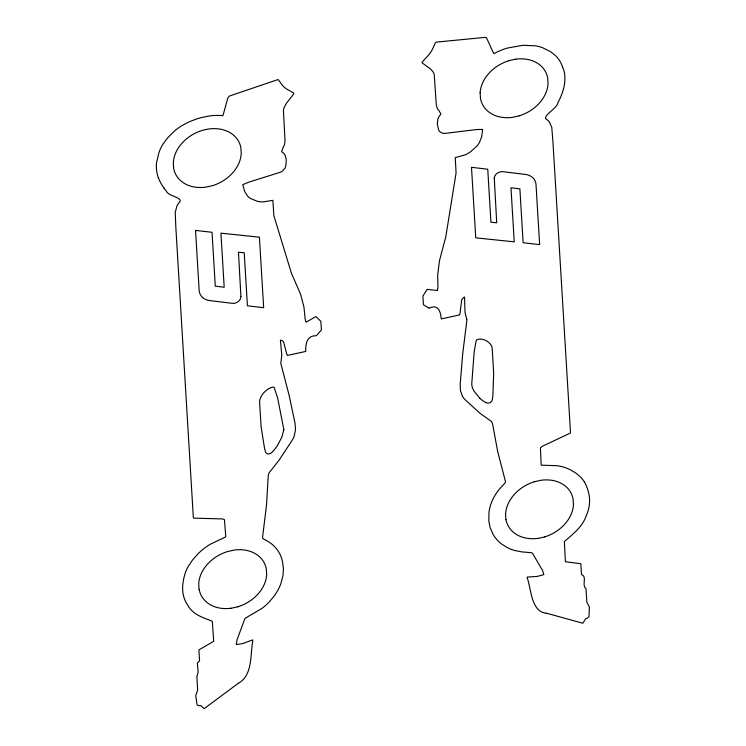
<?xml version="1.0" encoding="UTF-8"?>
<svg xmlns="http://www.w3.org/2000/svg" width="746" height="746" viewBox="0 0 746 746"><rect width="100%" height="100%" fill="white"/><g stroke="black" fill="none" stroke-linecap="round" stroke-linejoin="round"><path stroke-width="1.12" d="M280.459 341.034L280.421 341.509M316.602 335.458L321.395 329.974L320.873 321.302L315.922 316.602L306.102 322.141A33.104 25.756 -27.2 0 0 305.879 321.47L305.59 320.659A26.912 20.944 -27.2 0 1 305.403 320.09L305.151 318.999A59.27 46.131 -27.2 0 1 305.011 317.432L303.967 307.175L300.563 294.157L291.444 273.278L273.857 215.613L272.868 200.348L263.282 201.886A25.802 20.086 -27.2 0 1 257.034 201.196L250.18 198.287A22.333 17.382 -27.2 0 1 247.569 196.058L244.632 191.442L242.795 184.644L248.726 182.183L280.198 172.279A6.966 5.427 -27.2 0 0 282.333 171.132L284.674 168.633A9.045 7.04 -27.2 0 0 285.821 165.733L286.315 159.737L285.14 155.28A13.885 10.808 -27.2 0 0 283.349 153.014L281.587 151.727L283.536 146.542A8.887 6.919 -27.2 0 0 284.543 144.565L285.019 140.705L283.424 110.324A17.708 13.782 -27.2 0 1 284.301 107.154L286.399 103.33L293.775 93.903A2.341 1.818 -27.2 0 0 293.728 93.203L289.793 90.788A33.915 26.39 -27.2 0 1 282.734 85.734L278.379 79.803A1.874 1.464 -27.2 0 0 277.848 79.608L229.386 96.066L227.791 98.108L223.278 114.511L222.784 115.667L221.217 115.546A53.274 41.459 -27.2 0 0 209.001 116.031L201.485 117.551A70.087 54.542 -27.2 0 0 196.841 118.884L188.934 121.896L181.548 125.832A44.872 34.922 -27.2 0 0 174.797 130.755L167.514 137.973L162.908 144.267A44.275 34.456 -27.2 0 0 158.907 152.771L156.52 162.796A53.861 41.916 -27.2 0 0 158.348 177.818M238.692 683.131C252.819 674.878 250.152 654.913 252.791 640.833A30.819 23.984 -27.2 0 1 252.708 639.882L242.683 643.556L236.277 644.619L237.004 639.928L244.707 619.049A4.998 3.889 -27.2 0 1 245.826 617.865L261.865 608.484A48.22 37.524 -27.2 0 0 269.101 602.078L273.707 596.651A51.707 40.237 -27.2 0 0 280.906 583.54L283.014 575.52L283.424 568.956A32.638 25.401 -27.2 0 0 282.986 565.748C282.622 557.989 279.079 550.641 273.325 545.401A46.224 35.967 -27.2 0 0 265.66 540.141A5.157 4.01 -27.2 0 1 265.315 539.936L265.203 539.862A3.833 2.984 -27.2 0 0 264.755 539.6L263.049 538.621A4.056 3.152 -27.2 0 1 262.508 537.819L266.555 504.688L268.103 477.766A43.24 33.645 -27.2 0 1 268.457 474.409L269.138 472.833A10.836 8.43 -27.2 0 1 270.285 471.332L279.135 460.086L291.975 440.597A24.459 19.042 -27.2 0 0 294.176 436.251L295.537 429.733L295.043 423.308L289.094 395.175L281.018 364.16A5.306 4.122 -27.2 0 1 280.86 362.724L281.792 355.385L280.477 340.791A38.363 29.859 -27.2 0 0 280.533 340.045L282.548 340.903A6.388 4.97 -27.2 0 1 283.564 341.873L286.846 354.322A3.143 2.443 -27.2 0 0 287.117 354.882L287.303 355.143A8.15 6.35 -27.2 0 1 287.48 355.413L305.711 351.441C305.599 345.351 306.168 337.061 313.73 335.887A6.994 5.436 -27.2 0 1 315.194 335.877L316.332 335.569M546.305 613.147L582.785 623.246L585.675 618.788L587.382 618.117A4.01 3.124 -27.2 0 0 589.032 616.522L589.349 606.862L587.065 602.675A4.28 3.338 -27.2 0 1 586.804 601.64L585.992 588.734C581.33 585.116 587.578 576.593 581.498 574.607L580.836 563.734L565.403 561.729L564.396 542.146A3.963 3.087 -27.2 0 1 565.095 540.878C573.562 533.67 582.663 526.462 586.375 515.477A47.259 36.778 -27.2 0 0 588.92 494.188A66.786 51.968 -27.2 0 0 584.426 481.953M508.903 60.65L515.85 59.139M519.272 115.872L512.325 117.383A35.454 27.593 -27.2 0 1 480.489 98.528L480.116 92.7M534.313 481.739L541.26 480.228A35.454 27.593 -27.2 0 1 573.105 499.083L573.478 504.902M237.881 606.768L230.934 608.288M544.683 536.961L537.735 538.472M238.431 683.187L204.106 708.7L200.749 705.604L199.005 705.688A3.982 3.096 -27.2 0 1 197.019 704.625L195.75 695.57L197.541 690.348A4.513 3.516 -27.2 0 0 197.615 689.388L196.86 676.473L198.166 672.23L197.336 663.119L199.555 660.769L198.902 649.897L213.701 641.308L212.34 621.81A3.972 3.096 -27.2 0 0 211.519 620.868C202.52 617.539 192.673 614.368 187.759 605.276A47.259 36.778 -27.2 0 1 182.751 585.629A66.487 51.744 -27.2 0 1 185.67 571.781A41.133 32.013 -27.2 0 1 188.253 566.4L192.272 560.349L198.212 553.607A52.397 40.778 -27.2 0 1 210.241 544.263L225.777 536.84L224.462 519.71L222.522 518.927L193.774 518.134A2.378 1.846 -27.2 0 1 193.345 517.677L175.869 227.838L175.226 212.405L176.933 205.98A17.326 13.484 -27.2 0 1 179.581 202.082C183.675 197.457 167.552 196.161 166.339 190.967A40.704 31.677 -27.2 0 1 163.961 188.085M428.791 308.014L423.411 304.741L422.889 296.059L427.141 289.364L437.37 290.53A33.962 26.427 -27.2 0 1 437.51 289.784L437.697 288.87A25.933 20.189 -27.2 0 0 437.818 288.236L437.921 287.07A59.27 46.131 -27.2 0 0 437.874 285.485L437.669 275.041L439.431 260.895L445.828 236.65L456.086 172.913L455.237 157.62L464.758 155A25.821 20.095 -27.2 0 0 470.763 151.643L477.086 145.871A22.333 17.382 -27.2 0 0 479.37 142.579L481.674 136.816L482.653 129.403L476.582 129.552L444.747 133.431A6.984 5.436 -27.2 0 1 442.527 133.226L439.954 131.8A9.055 7.04 -27.2 0 1 438.489 129.468L437.305 123.845L437.911 118.996A13.904 10.817 -27.2 0 1 439.385 116.022L440.942 114.007L438.434 109.793A8.868 6.901 -27.2 0 1 437.212 108.301L436.289 104.748L434.228 74.469A17.699 13.773 -27.2 0 0 432.988 71.756L430.489 68.93L422.189 62.925A2.341 1.828 -27.2 0 1 422.152 62.216L425.686 58.179A33.887 26.371 -27.2 0 0 431.971 50.224L435.505 42.578A1.874 1.455 -27.2 0 1 436 42.158L485.161 37.365L486.429 37.664L493.32 52.705L493.936 53.619L495.437 52.826A53.302 41.478 -27.2 0 1 507.401 48.052L522.843 45.292L535.311 45.795A44.872 34.922 -27.2 0 1 542.473 47.688L550.427 51.595L555.658 55.745A44.238 34.428 -27.2 0 1 560.572 62.31L561.98 65.396A59.148 46.038 -27.2 0 1 562.475 66.748M546.044 613.203C531.003 611.422 531.394 589.368 527.263 578.057A30.689 23.881 -27.2 0 0 527.236 577.096L537.437 576.369L543.806 574.644L542.538 570.392L532.551 553.364A4.998 3.889 -27.2 0 0 531.311 552.693L521.696 551.891L514.581 550.445A48.257 37.561 -27.2 0 1 506.767 547.312L501.629 544.011A51.735 40.256 -27.2 0 1 493.059 534.332L490.047 527.431L488.863 521.202A32.731 25.476 -27.2 0 1 488.91 517.892C488.341 509.359 491.288 501.023 495.903 493.917A46.196 35.948 -27.2 0 1 502.739 485.506A5.073 3.954 -27.2 0 0 503.046 485.161L503.14 485.04A3.693 2.872 -27.2 0 1 503.559 484.592L505.107 482.895A4.056 3.161 -27.2 0 0 505.536 481.888L497.647 451.358L492.929 425.798A43.883 34.148 -27.2 0 0 492.183 422.674L491.185 421.303A11.386 8.859 -27.2 0 0 490.038 420.464L480.07 413.321L465.243 399.856A24.459 19.032 -27.2 0 1 462.585 396.564L460.478 390.801L460.198 384.33L462.641 354.369L466.819 320.687A5.306 4.122 -27.2 0 0 466.791 319.223M429.006 308.005L430.06 307.874A6.994 5.446 -27.2 0 1 431.58 307.203C439.021 305.039 440.839 313.423 441.25 318.915L459.48 314.943A7.479 5.819 -27.2 0 1 459.62 314.607L459.918 313.852A2.033 1.585 -27.2 0 0 459.965 313.609L461.681 300.069A6.388 4.97 -27.2 0 1 462.557 298.689L464.422 296.983A37.244 28.982 -27.2 0 0 464.553 297.691L465.019 312.471L466.716 319.251M486.01 402.644L487.203 402.989A6.164 4.793 -27.2 0 0 488.658 403.017L490.448 402.504L491.614 401.227A6.91 5.371 -27.2 0 0 492.183 400.024L492.369 399.352A62.515 48.649 -27.2 0 0 492.947 394.354L493.665 373.112L492.229 348.708A20.329 15.815 -27.2 0 0 492.034 347.282C490.523 341.593 481.851 337.304 476.759 339.784A2.956 2.303 -27.2 0 0 476.181 340.54L474.167 351.907L471.724 384.339L472.302 387.668L473.99 391.025L479.948 398.383M562.475 66.748L564.088 71.056A53.917 41.962 -27.2 0 1 564.097 86.471A74.749 58.169 -27.2 0 1 559.817 98.873A40.778 31.742 -27.2 0 1 557.887 102.706C557.849 107.918 541.932 116.003 546.305 119.229A17.298 13.456 -27.2 0 1 549.354 121.887L551.788 127.417L553 142.719L570.503 432.549A2.378 1.846 -27.2 0 1 570.14 433.174L542.23 446.304L540.43 447.908L541.195 465.159L557.215 465.709A52.397 40.778 -27.2 0 1 570.047 469.635L575.884 473.113L580.668 477.188A41.925 32.628 -27.2 0 1 584.37 481.981M505.881 519.617L505.527 513.789M199.07 589.433L198.716 583.605A35.454 27.593 -27.2 0 1 227.511 551.564L234.458 550.035A35.454 27.593 -27.2 0 1 266.294 568.89L266.667 574.718A35.454 27.593 -27.2 0 1 237.871 606.759M486.01 402.654A43.482 33.84 -27.2 0 1 479.948 398.383M163.999 188.067A74.507 57.983 -27.2 0 1 158.366 177.809M230.999 608.251A35.454 27.593 -27.2 0 1 199.154 589.415M515.85 59.158A35.454 27.593 -27.2 0 1 547.695 77.994L548.058 83.822A35.454 27.593 -27.2 0 1 519.272 115.798M480.135 92.765A35.454 27.593 -27.2 0 1 508.912 60.724M573.45 504.846A35.454 27.593 -27.2 0 1 544.683 536.878M537.801 538.379A35.454 27.593 -27.2 0 1 505.965 519.533M505.62 513.77A35.454 27.593 -27.2 0 1 534.388 481.739M240.911 296.404L240.902 297.122A6.761 5.259 -27.2 0 1 233.088 303.408L209.812 300.61A16.673 12.98 -27.2 0 1 199.154 290.371L195.536 230.411L212.032 232.276L215.277 286.147L224.192 287.257L220.928 233.172L259.412 237.181L263.664 307.706L247.42 305.785L244.222 252.773L238.468 252.223L240.911 296.404M494.262 177.893L496.705 222.793L490.943 222.243L487.744 169.23L471.5 167.309L475.752 237.834L514.236 241.844L510.973 187.75L519.887 188.869L523.133 242.739L539.638 244.604L536.02 184.644A16.664 12.971 -27.2 0 0 525.352 174.405L502.077 171.599A6.761 5.259 -27.2 0 0 494.281 177.893M283.862 429.64L281.913 437.016L277.484 445.483A43.51 33.859 -27.2 0 1 272.085 452.244L270.966 453.092A6.173 4.802 -27.2 0 1 269.548 453.736L267.739 454.016L266.453 453.26A6.947 5.409 -27.2 0 1 265.753 452.337L265.492 451.759A63.046 49.068 -27.2 0 1 264.336 447.143L261.109 426.759L259.599 402.374A20.114 15.657 -27.2 0 1 259.617 400.9C260.708 394.42 267.189 388.032 273.409 386.988A2.667 2.079 -27.2 0 1 274.118 387.379L277.577 397.73L283.862 429.64M205.56 129.562L202.091 130.466A35.454 27.593 -27.2 0 0 173.324 162.516L173.65 168.344A35.454 27.593 -27.2 0 0 205.523 187.181L212.47 185.689A35.454 27.593 -27.2 0 0 241.238 153.639L240.902 147.801A35.454 27.593 -27.2 0 0 209.039 128.974L205.56 129.562"/></g></svg>
